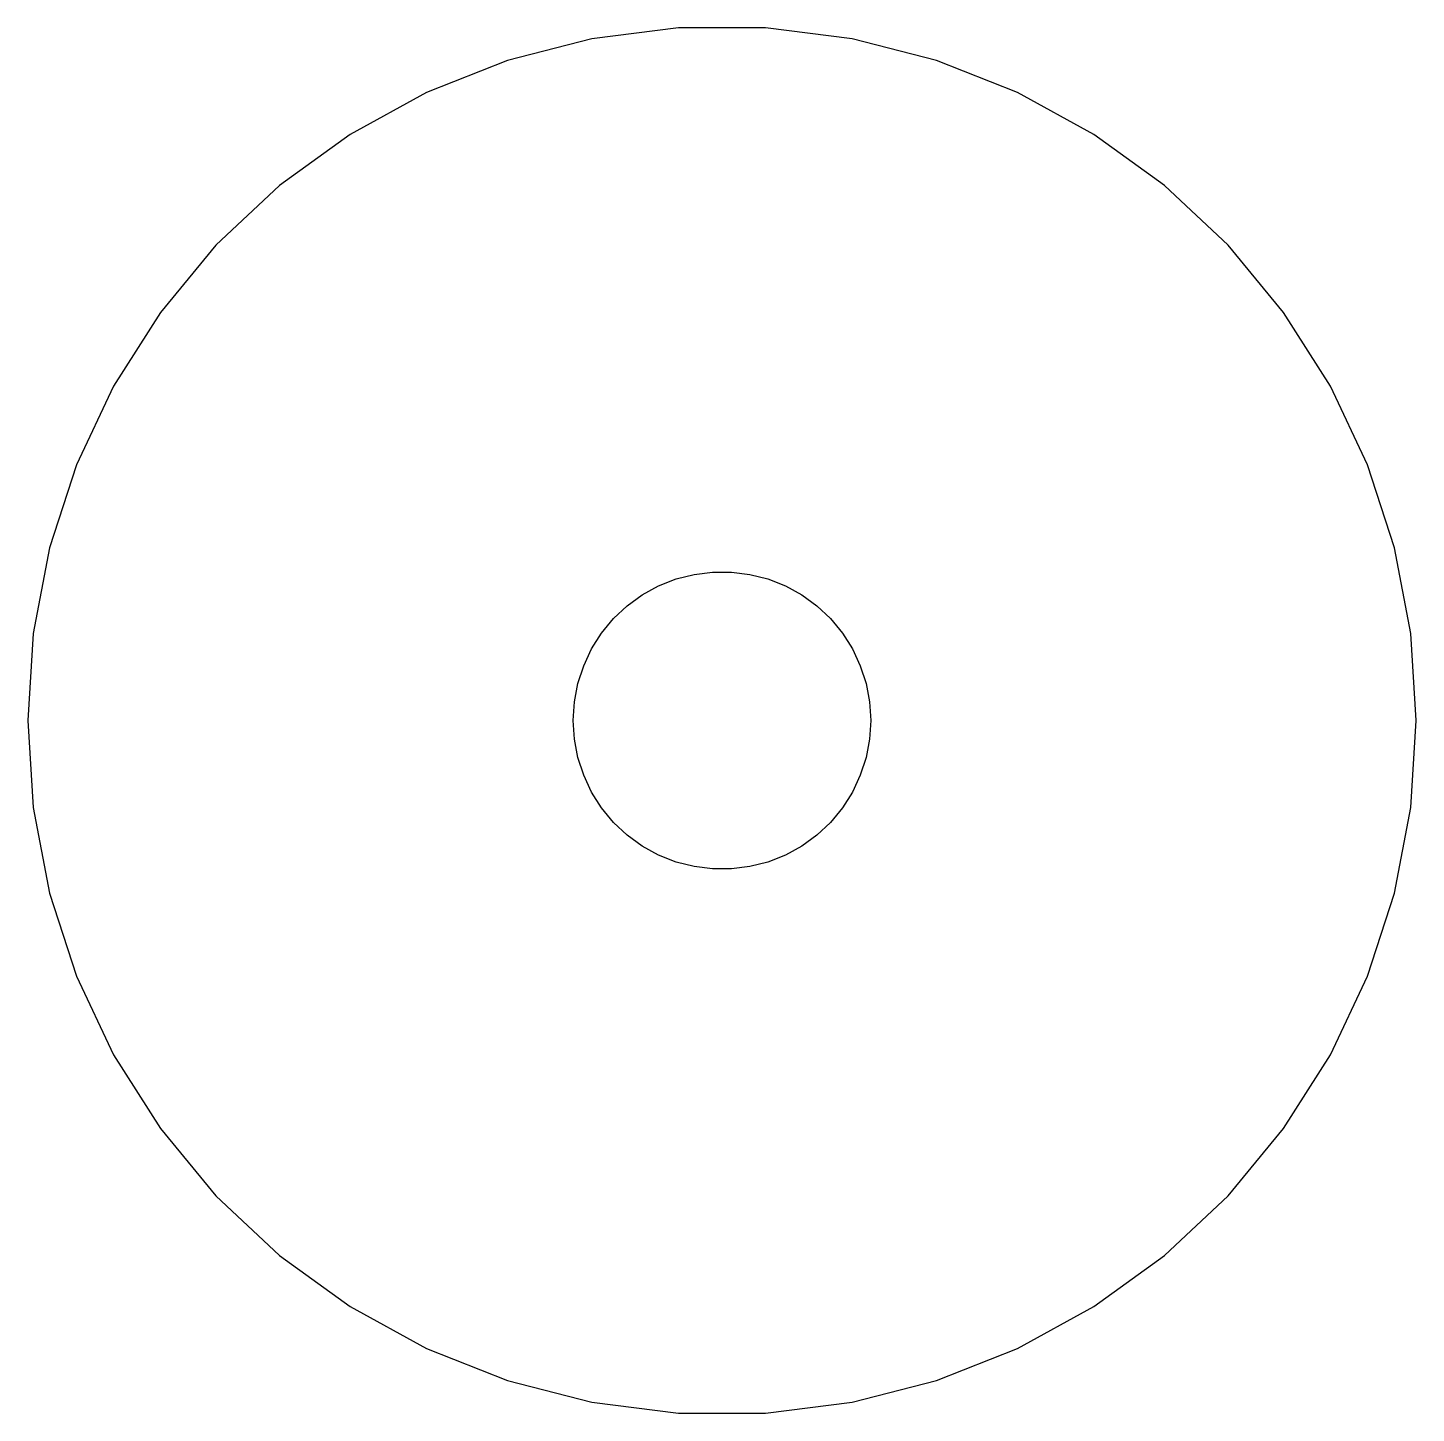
# Model space of a CAD drawing. Header units: metres. Extents: x -7 to 7, y 103 to 223.
# Drawn here: x -7 to 7, y 103.01 to 116.99 of the extents above.
import ezdxf

# ---------------------------------------------------------------- set-up
doc = ezdxf.new("R2010")
doc.units = ezdxf.units.M

msp = doc.modelspace()

# ---------------------------------------------------------------- linework, layer by layer
for p, q in [((-0.439529, 116.986), (-1.31166, 116.876)), ((0.439529, 116.986), (-0.439529, 116.986)), ((1.31166, 116.876), (0.439529, 116.986)), ((-1.31166, 116.876), (-2.16312, 116.657)), ((2.16312, 116.657), (1.31166, 116.876)), ((-2.16312, 116.657), (-2.98045, 116.334)), ((2.98045, 116.334), (2.16312, 116.657)), ((-2.98045, 116.334), (-3.75078, 115.91)), ((3.75078, 115.91), (2.98045, 116.334)), ((-3.75078, 115.91), (-4.46196, 115.394)), ((4.46196, 115.394), (3.75078, 115.91)), ((-4.46196, 115.394), (-5.10277, 114.792)), ((5.10277, 114.792), (4.46196, 115.394)), ((-5.10277, 114.792), (-5.66312, 114.114)), ((5.66312, 114.114), (5.10277, 114.792)), ((-5.66312, 114.114), (-6.13414, 113.372)), ((6.13414, 113.372), (5.66312, 114.114)), ((-6.13414, 113.372), (-6.50842, 112.577)), ((6.50842, 112.577), (6.13414, 113.372)), ((-6.50842, 112.577), (-6.78008, 111.741)), ((6.78008, 111.741), (6.50842, 112.577)), ((-6.78008, 111.741), (-6.94479, 110.877)), ((6.94479, 110.877), (6.78008, 111.741)), ((-0.463516, 111.427), (-0.281067, 111.473)), ((-0.281067, 111.473), (-0.094177, 111.497)), ((-0.094177, 111.497), (0.094177, 111.497)), ((0.094177, 111.497), (0.281067, 111.473)), ((0.281067, 111.473), (0.463516, 111.427)), ((-0.803726, 111.266), (-0.638657, 111.357)), ((-0.638657, 111.357), (-0.463516, 111.427)), ((0.463516, 111.427), (0.638657, 111.357)), ((0.638657, 111.357), (0.803726, 111.266)), ((-0.956131, 111.156), (-0.803726, 111.266)), ((0.803726, 111.266), (0.956131, 111.156)), ((-1.21352, 110.882), (-1.09344, 111.027)), ((-1.09344, 111.027), (-0.956131, 111.156)), ((0.956131, 111.156), (1.09344, 111.027)), ((1.09344, 111.027), (1.21352, 110.882)), ((-1.31445, 110.723), (-1.21352, 110.882)), ((1.21352, 110.882), (1.31445, 110.723)), ((-6.94479, 110.877), (-7, 110)), ((7, 110), (6.94479, 110.877)), ((-1.39465, 110.552), (-1.31445, 110.723)), ((1.31445, 110.723), (1.39465, 110.552)), ((-1.45287, 110.373), (-1.39465, 110.552)), ((1.39465, 110.552), (1.45287, 110.373)), ((-1.48816, 110.188), (-1.45287, 110.373)), ((1.45287, 110.373), (1.48816, 110.188)), ((-1.5, 110), (-1.48816, 110.188)), ((1.48816, 110.188), (1.5, 110)), ((-7, 110), (-6.94479, 109.123)), ((-1.48816, 109.812), (-1.5, 110)), ((1.5, 110), (1.48816, 109.812)), ((6.94479, 109.123), (7, 110)), ((-1.45287, 109.627), (-1.48816, 109.812)), ((1.48816, 109.812), (1.45287, 109.627)), ((-1.39465, 109.448), (-1.45287, 109.627)), ((1.45287, 109.627), (1.39465, 109.448)), ((-1.31445, 109.277), (-1.39465, 109.448)), ((1.39465, 109.448), (1.31445, 109.277)), ((-1.21352, 109.118), (-1.31445, 109.277)), ((1.31445, 109.277), (1.21352, 109.118)), ((-6.94479, 109.123), (-6.78008, 108.259)), ((-1.09344, 108.973), (-1.21352, 109.118)), ((1.21352, 109.118), (1.09344, 108.973)), ((6.78008, 108.259), (6.94479, 109.123)), ((-0.956131, 108.844), (-1.09344, 108.973)), ((1.09344, 108.973), (0.956131, 108.844)), ((-0.803726, 108.734), (-0.956131, 108.844)), ((0.956131, 108.844), (0.803726, 108.734)), ((-0.638657, 108.643), (-0.803726, 108.734)), ((-0.463516, 108.573), (-0.638657, 108.643)), ((0.638657, 108.643), (0.463516, 108.573)), ((0.803726, 108.734), (0.638657, 108.643)), ((-0.281067, 108.527), (-0.463516, 108.573)), ((-0.094177, 108.503), (-0.281067, 108.527)), ((0.094177, 108.503), (-0.094177, 108.503)), ((0.281067, 108.527), (0.094177, 108.503)), ((0.463516, 108.573), (0.281067, 108.527)), ((-6.78008, 108.259), (-6.50842, 107.423)), ((6.50842, 107.423), (6.78008, 108.259)), ((-6.50842, 107.423), (-6.13414, 106.628)), ((6.13414, 106.628), (6.50842, 107.423)), ((-6.13414, 106.628), (-5.66312, 105.886)), ((5.66312, 105.886), (6.13414, 106.628)), ((-5.66312, 105.886), (-5.10277, 105.208)), ((5.10277, 105.208), (5.66312, 105.886)), ((-5.10277, 105.208), (-4.46196, 104.606)), ((4.46196, 104.606), (5.10277, 105.208)), ((-4.46196, 104.606), (-3.75078, 104.09)), ((3.75078, 104.09), (4.46196, 104.606)), ((-3.75078, 104.09), (-2.98045, 103.666)), ((2.98045, 103.666), (3.75078, 104.09)), ((-2.98045, 103.666), (-2.16312, 103.343)), ((2.16312, 103.343), (2.98045, 103.666)), ((-2.16312, 103.343), (-1.31166, 103.124)), ((1.31166, 103.124), (2.16312, 103.343)), ((-1.31166, 103.124), (-0.439529, 103.014)), ((0.439529, 103.014), (1.31166, 103.124)), ((-0.439529, 103.014), (0.439529, 103.014))]:
    msp.add_line(p, q)

doc.saveas('drawing.dxf')
